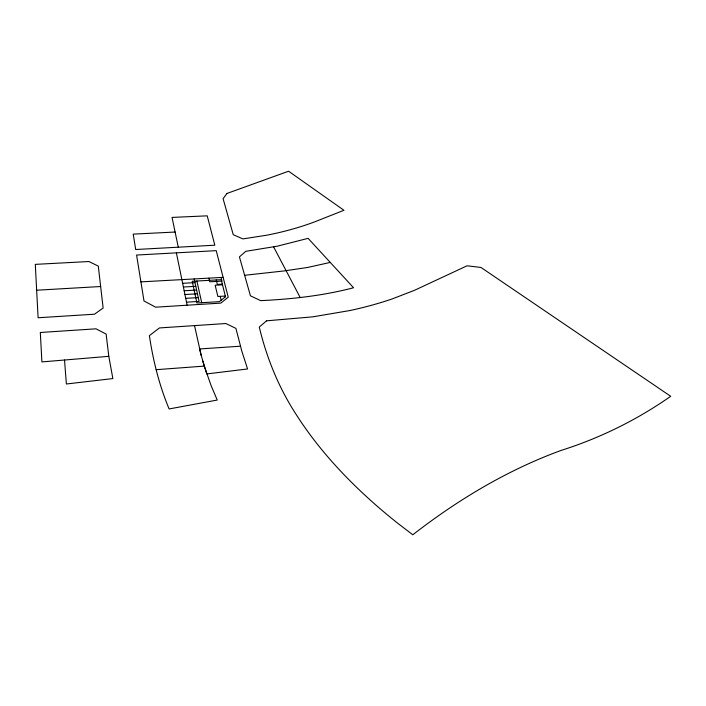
<?xml version="1.0" encoding="UTF-8"?>
<svg xmlns="http://www.w3.org/2000/svg" width="706" height="706" viewBox="0 0 706 706"><rect width="100%" height="100%" fill="white"/><g stroke="black" fill="none" stroke-linecap="round" stroke-linejoin="round"><path stroke-width="1.06" d="M330.249 262.42L307.622 267.459L284.121 270.936L244.638 275.287L239.44 256.887L245.741 251.336L277.493 246.138L308.116 238.346L353.565 287.757C323.233 295.699 291.931 299.159 260.673 300.641L250.436 295.814L244.638 275.287M108.803 356.327L41.901 361.904L40.313 332.482L96.007 328.82L106.129 334.053L108.803 356.327L112.854 378.575L66.373 383.993L64.528 360.025M156.132 369.688L204.263 366.105L211.129 385.652L217.245 400.046L169.113 408.95C159.327 385.511 153.123 360.74 149.39 335.65L159.397 327.946L225.858 323.524L235.901 328.378L241.814 351.138L247.568 368.964L206.779 373.924L201.148 355.233L194.529 325.607M240.517 346.187L199.586 348.967L201.148 355.233M187.134 305.213L155.611 307.189L143.998 300.968L136.576 255.051L216.221 250.648L228.241 297.182L220.81 303.112L187.134 305.213L176.376 252.845M185.713 298.338L198.271 297.597M225.32 296.096L217.854 296.449L215.154 285.224L222.514 284.809M186.508 302.168L199.11 301.418L194.185 278.949M36.65 290.219L35.3 264.371L88.93 261.529L98.302 266.109L103.129 308.028L94.489 314.205L38.106 317.753L36.65 290.219L100.649 286.521M222.346 284.156L217.342 284.439L216.248 279.955M183.392 287.015L195.8 286.318M184.16 290.757L196.612 290.051M184.937 294.534L197.442 293.811M178.265 247.197L214.818 245.194L207.22 215.833L172.052 217.422L178.265 247.197L135.693 249.518L133.213 234.136L175.106 232.036M140.918 281.87L223.105 277.361M182.633 283.309L194.988 282.621M273.628 246.888L300.2 297.544M202.781 361.207L204.263 366.105M221.066 277.476L221.975 281.12L209.744 281.8L208.879 278.146M220.246 296.396L221.181 300.226M196.895 281.023L201.704 302.697M226.988 193.444L223.087 198.686L233.254 234.701L242.899 238.91L266.7 235.213A206.779 102.061 2.6 0 0 288.816 230.121L295.823 228.153A220.043 107.736 2.4 0 0 315.626 221.49L343.946 210.282L288.595 171.223L226.988 193.444M266.568 320.824L259.279 327.063C266.656 357.916 278.738 387.665 296.052 414.298A473.911 262.879 18.9 0 0 311.196 436.193C331.008 462.589 354.174 486.337 379.131 507.879A444.665 250.577 18.6 0 0 398.828 524.099L412.807 534.777C457.797 499.777 507.499 469.993 561.129 450.41C600.162 438.099 637.165 419.752 670.7 396.295L480.989 267.468L467.054 265.8L414.572 290.272L392.095 298.965A283.927 145.639 3.5 0 1 349.973 310.525L312.784 316.844L266.568 320.824M225.488 296.794L219.389 301.647L196.921 302.989L192.226 281.288L221.234 279.682L225.488 296.794"/></g></svg>
